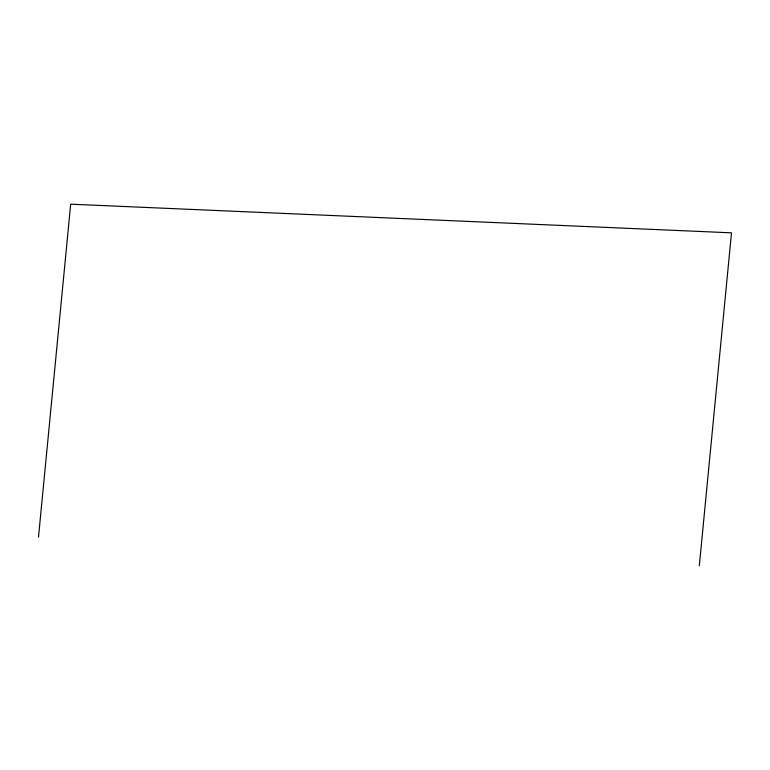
<?xml version="1.0" encoding="UTF-8"?>
<svg xmlns="http://www.w3.org/2000/svg" width="770" height="770" viewBox="0 0 770 770"><rect width="100%" height="100%" fill="white"/><g stroke="black" fill="none" stroke-linecap="round" stroke-linejoin="round"><path stroke-width="1.16" d="M38.5 537.171L70.686 204.185L731.5 232.829L699.314 565.815"/></g></svg>
